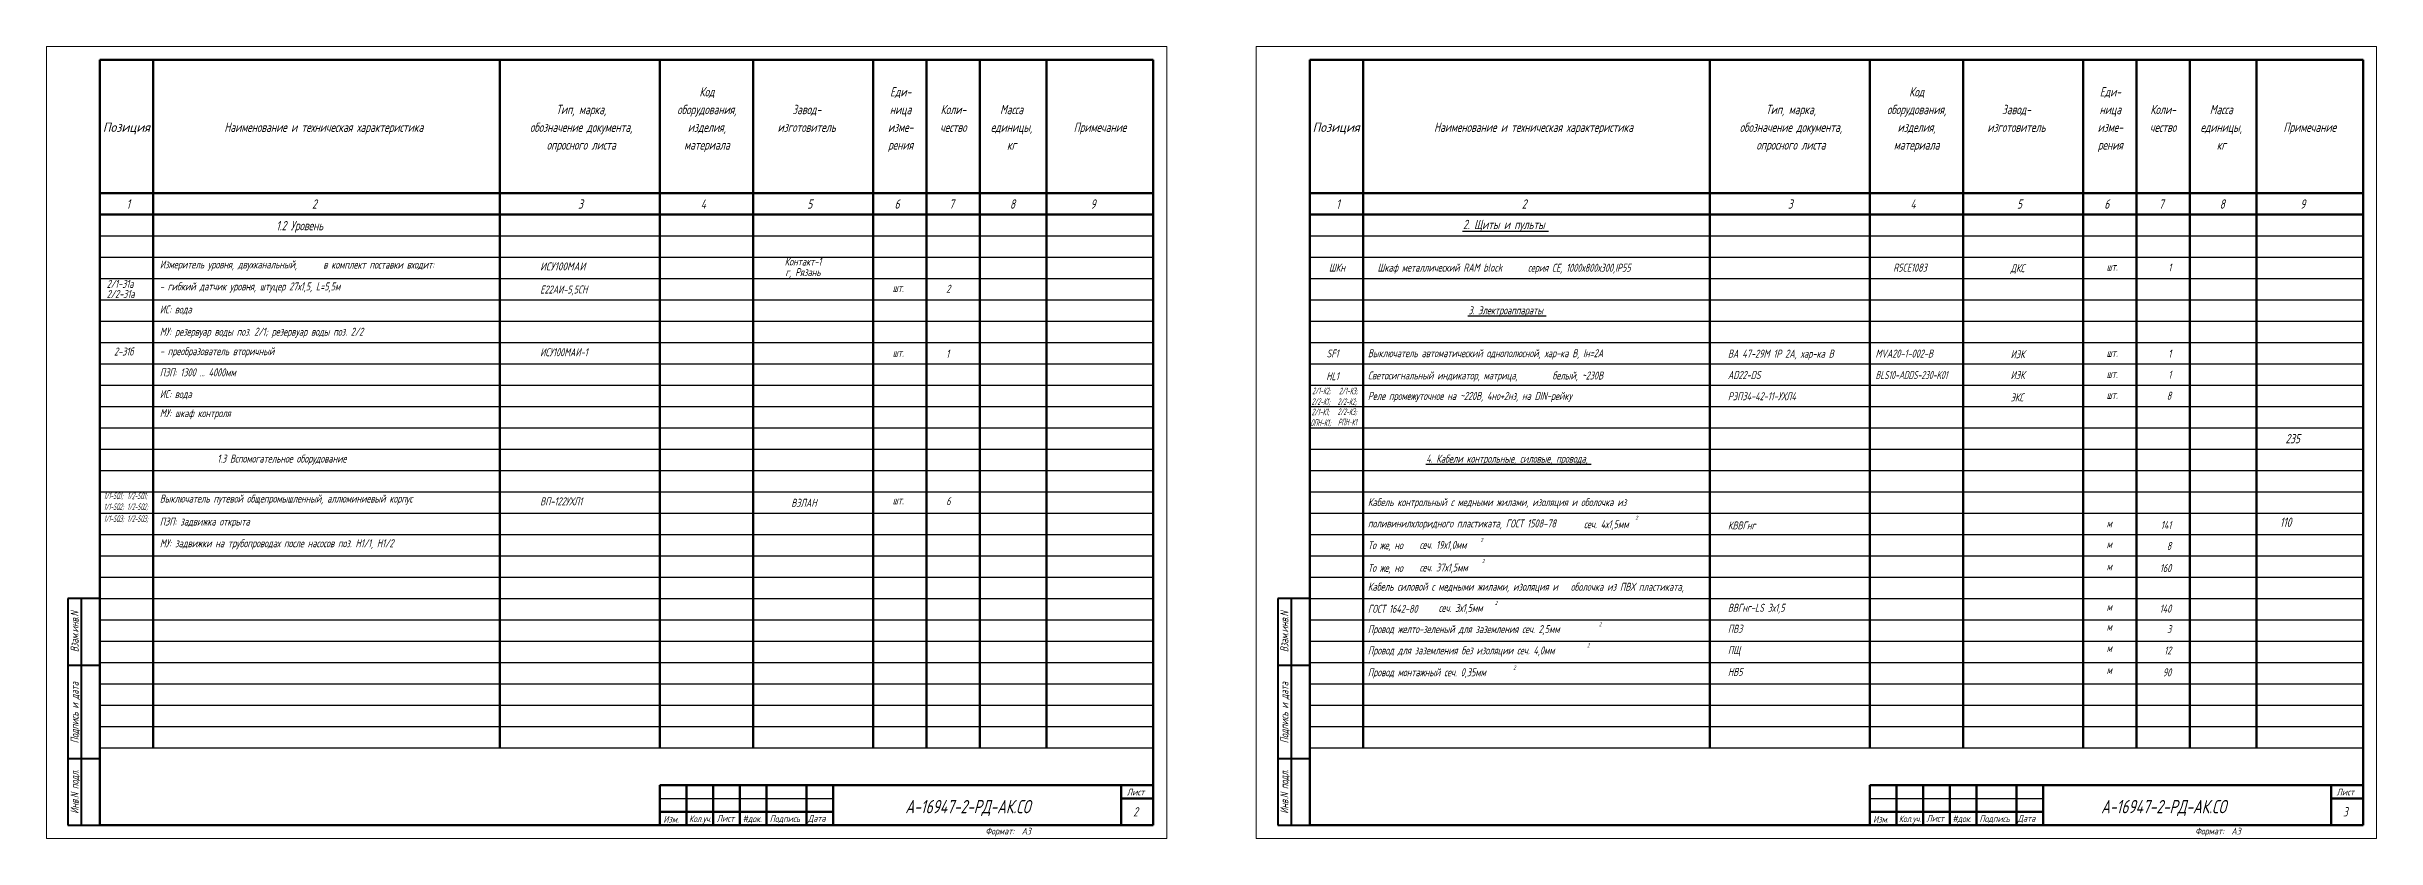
# Model space of a CAD drawing. Header units: millimetres. Extents: x 152217 to 562659, y 54507 to 219294.
# Drawn here: x 560858 to 561732, y 218699 to 218996 of the extents above; entities that cross this region are included whole.
import ezdxf
from ezdxf.enums import TextEntityAlignment as Align

# ---------------------------------------------------------------- set-up
doc = ezdxf.new("R2010")
doc.units = ezdxf.units.MM
doc.layers.get('0').update_dxf_attribs({"lineweight": 18})
doc.layers.get('Defpoints').update_dxf_attribs({"color": 139, "lineweight": 18})
for name, color, linetype, lineweight in [('Обводка', 6, 'Continuous', 25), ('Рамка толстая', 7, 'Continuous', 60), ('Текст_КИП', 2, 'Continuous', 25)]:
    doc.layers.add(name, color=color, linetype=linetype, lineweight=lineweight)
doc.layers.add('Текст.', color=51, linetype='Continuous')
doc.styles.add('eskd.shx', font='eskd.shx', dxfattribs={"width": 0.8})
doc.styles.get("Standard").update_dxf_attribs({"font": 'simplex.shx', "width": 0.6, "oblique": 15})

msp = doc.modelspace()

# ---------------------------------------------------------------- linework, layer by layer
at = {"lineweight": 60}
for p, q in [((560878.3672, 218704.2184), (560878.3672, 218991.2184)), ((560878.3672, 218991.2184), (561273.3672, 218991.2184)), ((560898.3672, 218991.2184), (560898.3672, 218733.2184)), ((561028.3672, 218991.2184), (561028.3672, 218733.2184)), ((561088.3672, 218991.2184), (561088.3672, 218733.2184)), ((561123.3672, 218991.2184), (561123.3672, 218733.2184)), ((561168.3672, 218991.2184), (561168.3672, 218733.2184)), ((561188.3672, 218991.2184), (561188.3672, 218733.2184)), ((561208.3672, 218991.2184), (561208.3672, 218733.2184)), ((561233.3672, 218991.2184), (561233.3672, 218733.2184)), ((561273.3672, 218991.2184), (561273.3672, 218704.2184)), ((561331.9897, 218704.2184), (561331.9897, 218991.2184)), ((561331.9897, 218991.2184), (561726.9897, 218991.2184)), ((561351.9897, 218991.2184), (561351.9897, 218733.2184)), ((561481.9897, 218991.2184), (561481.9897, 218733.2184)), ((561541.9897, 218991.2184), (561541.9897, 218733.2184)), ((561576.9897, 218991.2184), (561576.9897, 218733.2184)), ((561621.9897, 218991.2184), (561621.9897, 218733.2184)), ((561641.9897, 218991.2184), (561641.9897, 218733.2184)), ((561661.9897, 218991.2184), (561661.9897, 218733.2184)), ((561686.9897, 218991.2184), (561686.9897, 218733.2184)), ((561726.9897, 218991.2184), (561726.9897, 218704.2184)), ((560878.3672, 218941.2184), (561273.3672, 218941.2184)), ((561331.9897, 218941.2184), (561726.9897, 218941.2184)), ((560878.3672, 218933.2184), (561273.3672, 218933.2184)), ((561331.9897, 218933.2184), (561726.9897, 218933.2184)), ((561273.3672, 218704.2184), (560878.3672, 218704.2184)), ((561726.9897, 218704.2184), (561331.9897, 218704.2184))]:
    msp.add_line(p, q, dxfattribs=at)
at = {"color": 7, "lineweight": 40}
for p, q in [((560866.3672, 218789.2184), (560866.3672, 218704.2184)), ((560878.3672, 218789.2184), (560866.3672, 218789.2184)), ((560871.3672, 218789.2184), (560871.3672, 218704.2184)), ((561319.9897, 218789.2184), (561319.9897, 218704.2184)), ((561331.9897, 218789.2184), (561319.9897, 218789.2184)), ((561324.9897, 218789.2184), (561324.9897, 218704.2184)), ((560866.3672, 218764.2184), (560878.3672, 218764.2184)), ((561319.9897, 218764.2184), (561331.9897, 218764.2184)), ((560866.3672, 218729.2184), (560878.3672, 218729.2184)), ((561319.9897, 218729.2184), (561331.9897, 218729.2184)), ((560866.3672, 218704.2184), (560878.3672, 218704.2184)), ((561319.9897, 218704.2184), (561331.9897, 218704.2184))]:
    msp.add_line(p, q, dxfattribs=at)
at = {"lineweight": 50}
for p, q in [((561273.3672, 218719.2184), (561088.3672, 218719.2184)), ((561088.3672, 218719.2184), (561088.3672, 218704.2184)), ((561098.3672, 218704.2184), (561098.3672, 218719.2184)), ((561108.3672, 218704.2184), (561108.3672, 218719.2184)), ((561118.3672, 218704.2184), (561118.3672, 218719.2184)), ((561128.3672, 218704.2184), (561128.3672, 218719.2184)), ((561143.3672, 218704.2184), (561143.3672, 218719.2184)), ((561153.3672, 218704.2184), (561153.3672, 218719.2184)), ((561261.3672, 218704.2184), (561261.3672, 218719.2184)), ((561261.3672, 218714.2184), (561273.3672, 218714.2184)), ((561726.9897, 218719.2184), (561541.9897, 218719.2184)), ((561541.9897, 218719.2184), (561541.9897, 218704.2184)), ((561551.9897, 218704.2184), (561551.9897, 218719.2184)), ((561561.9897, 218704.2184), (561561.9897, 218719.2184)), ((561571.9897, 218704.2184), (561571.9897, 218719.2184)), ((561581.9897, 218704.2184), (561581.9897, 218719.2184)), ((561596.9897, 218704.2184), (561596.9897, 218719.2184)), ((561606.9897, 218704.2184), (561606.9897, 218719.2184)), ((561714.9897, 218704.2184), (561714.9897, 218719.2184)), ((561714.9897, 218714.2184), (561726.9897, 218714.2184)), ((561088.3672, 218709.2184), (561153.3672, 218709.2184)), ((561541.9897, 218709.2184), (561606.9897, 218709.2184))]:
    msp.add_line(p, q, dxfattribs=at)
at = {"lineweight": -3}
for p, q in [((561088.3672, 218714.2184), (561153.3672, 218714.2184)), ((561541.9897, 218714.2184), (561606.9897, 218714.2184))]:
    msp.add_line(p, q, dxfattribs=at)
at = {"layer": 'Defpoints'}
for p, q in [((560858.3672, 218996.2184), (561278.3672, 218996.2184)), ((560858.3672, 218996.2184), (560858.3672, 218699.2463)), ((561278.3672, 218996.2184), (561278.3672, 218699.2184)), ((561311.9898, 218996.2184), (561731.9898, 218996.2184)), ((561311.9898, 218996.2184), (561311.9898, 218699.2463)), ((561731.9897, 218996.2184), (561731.9897, 218699.2184)), ((560858.3672, 218699.2463), (561278.3672, 218699.2184)), ((561311.9898, 218699.2463), (561731.9897, 218699.2184))]:
    msp.add_line(p, q, dxfattribs=at)
at = {"layer": 'Обводка', "color": 155}
for p, q in [((560878.3672, 218925.2184), (561273.3672, 218925.2184)), ((561331.9897, 218925.2184), (561726.9897, 218925.2184)), ((560878.3672, 218917.2184), (561273.3672, 218917.2184)), ((561331.9897, 218917.2184), (561726.9897, 218917.2184)), ((560878.3672, 218909.2184), (561273.3672, 218909.2184)), ((561331.9897, 218909.2184), (561726.9897, 218909.2184)), ((560878.3672, 218901.2184), (561273.3672, 218901.2184)), ((561331.9897, 218901.2184), (561726.9897, 218901.2184)), ((560878.3672, 218893.2184), (561273.3672, 218893.2184)), ((561331.9897, 218893.2184), (561726.9897, 218893.2184)), ((560878.3672, 218885.2184), (561273.3672, 218885.2184)), ((561331.9897, 218885.2184), (561726.9897, 218885.2184)), ((560878.3672, 218877.2184), (561273.3672, 218877.2184)), ((560878.3672, 218869.2184), (561273.3672, 218869.2184)), ((561331.9897, 218877.2184), (561726.9897, 218877.2184)), ((561331.9897, 218869.2184), (561726.9897, 218869.2184)), ((560878.3672, 218861.2184), (561273.3672, 218861.2184)), ((561331.9897, 218861.2184), (561726.9897, 218861.2184)), ((560878.3672, 218853.2184), (561273.3672, 218853.2184)), ((561331.9897, 218853.2184), (561726.9897, 218853.2184)), ((560878.3672, 218845.2184), (561273.3672, 218845.2184)), ((561331.9897, 218845.2184), (561726.9897, 218845.2184)), ((560878.3672, 218837.2184), (561273.3672, 218837.2184)), ((561331.9897, 218837.2184), (561726.9897, 218837.2184)), ((560878.3672, 218829.2184), (561273.3672, 218829.2184)), ((561331.9897, 218829.2184), (561726.9897, 218829.2184)), ((560878.3672, 218821.2184), (561273.3672, 218821.2184)), ((561331.9897, 218821.2184), (561726.9897, 218821.2184)), ((560878.3672, 218813.2184), (561273.3672, 218813.2184)), ((561331.9897, 218813.2184), (561726.9897, 218813.2184)), ((560878.3672, 218805.2184), (561273.3672, 218805.2184)), ((561331.9897, 218805.2184), (561726.9897, 218805.2184)), ((560878.3672, 218797.2184), (561273.3672, 218797.2184)), ((561331.9897, 218797.2184), (561726.9897, 218797.2184)), ((560878.3672, 218789.2184), (561273.3672, 218789.2184)), ((561331.9897, 218789.2184), (561726.9897, 218789.2184)), ((560878.3672, 218781.2184), (561273.3672, 218781.2184)), ((560878.3672, 218773.2184), (561273.3672, 218773.2184)), ((561331.9897, 218781.2184), (561726.9897, 218781.2184)), ((561331.9897, 218773.2184), (561726.9897, 218773.2184)), ((560878.3672, 218765.2184), (561273.3672, 218765.2184)), ((561331.9897, 218765.2184), (561726.9897, 218765.2184)), ((560878.3672, 218757.2184), (561273.3672, 218757.2184)), ((561331.9897, 218757.2184), (561726.9897, 218757.2184)), ((560878.3672, 218749.2184), (561273.3672, 218749.2184)), ((561331.9897, 218749.2184), (561726.9897, 218749.2184)), ((560878.3672, 218741.2184), (561273.3672, 218741.2184)), ((561331.9897, 218741.2184), (561726.9897, 218741.2184)), ((560878.3672, 218733.2184), (561273.3672, 218733.2184)), ((560878.3672, 218733.2184), (561273.3672, 218733.2184)), ((561331.9897, 218733.2184), (561726.9897, 218733.2184)), ((561331.9897, 218733.2184), (561726.9897, 218733.2184))]:
    msp.add_line(p, q, dxfattribs=at)
at = {"layer": 'Рамка толстая', "color": 7}
for p, q in [((560878.3672, 218759.2184), (560878.3672, 218704.2184)), ((560878.3672, 218759.2184), (560878.3672, 218704.2184)), ((561331.9897, 218759.2184), (561331.9897, 218704.2184)), ((561331.9897, 218759.2184), (561331.9897, 218704.2184))]:
    msp.add_line(p, q, dxfattribs=at)

# ---------------------------------------------------------------- texts
at = {"color": 2, "oblique": 15, "width": 0.7}
for s, p in [('Взам.инв.N', (560870.3672, 218776.7184)), ('Взам.инв.N', (561323.9897, 218776.7184)), ('Подпись и дата', (560870.3672, 218746.3625)), ('Подпись и дата', (561323.9897, 218746.3625)), ('Инв.N подл.', (560870.3672, 218716.7184)), ('Инв.N подл.', (561323.9897, 218716.7184))]:
    msp.add_text(s, height=3, rotation=90, dxfattribs=at).set_placement(p, align=Align.CENTER)
at = {"layer": 'Defpoints', "oblique": 15, "width": 0.7}
for s, p in [('235', (561700.587, 218847.4011)), ('110', (561697.935, 218816.0747))]:
    msp.add_text(s, height=3.5, dxfattribs=at).set_placement(p, align=Align.CENTER)
at = {"layer": 'Текст.', "oblique": 15, "width": 0.7}
for s, p in [('Контакт-1', (561135.1204, 218914.0906)), ('г, Рязань', (561135.3972, 218910.1144)), ('ДКС', (561594.8197, 218911.5871))]:
    msp.add_text(s, height=3, dxfattribs=at).set_placement(p)
for s, p in [('ШКн', (561342.2245, 218911.8334)), ('ВЭЛАН', (561142.3517, 218823.6011))]:
    msp.add_text(s, height=3, dxfattribs=at).set_placement(p, align=Align.CENTER)
at = {"layer": 'Текст_КИП', "oblique": 15, "width": 0.7}
for s, height, p in [('Тип, марка,', 3.5, (561058.8386, 218970.8684)), ('оборудования,', 3.5, (561105.9676, 218970.8684)), ('Код', 3.5, (561105.9676, 218977.5184)), ('Завод-', 3.5, (561143.3672, 218970.8684)), ('Еди-', 3.5, (561178.5853, 218977.5184)), ('Коли-', 3.5, (561198.3672, 218970.8684)), ('Масса', 3.5, (561220.2026, 218970.8684)), ('Тип, марка,', 3.5, (561512.4611, 218970.8684)), ('оборудования,', 3.5, (561559.5901, 218970.8684)), ('Код', 3.5, (561559.5901, 218977.5184)), ('Завод-', 3.5, (561596.9897, 218970.8684)), ('Еди-', 3.5, (561632.2078, 218977.5184)), ('Коли-', 3.5, (561651.9897, 218970.8684)), ('Масса', 3.5, (561673.8251, 218970.8684)), ('Наименование и техническая характеристика', 3.5, (560962.3137, 218964.2184)), ('обозначение документа,', 3.5, (561058.8386, 218964.2184)), ('изделия,', 3.5, (561105.9676, 218964.2184)), ('изготовитель', 3.5, (561143.3672, 218964.2184)), ('изме-', 3.5, (561178.5853, 218964.2184)), ('ница', 3.5, (561178.5853, 218970.8684)), ('чество', 3.5, (561198.3672, 218964.2184)), ('единицы,', 3.5, (561220.2026, 218964.2184)), ('Примечание', 3.5, (561253.3672, 218964.2184)), ('Наименование и техническая характеристика', 3.5, (561415.9362, 218964.2184)), ('обозначение документа,', 3.5, (561512.4611, 218964.2184)), ('изделия,', 3.5, (561559.5901, 218964.2184)), ('изготовитель', 3.5, (561596.9897, 218964.2184)), ('изме-', 3.5, (561632.2078, 218964.2184)), ('ница', 3.5, (561632.2078, 218970.8684)), ('чество', 3.5, (561651.9897, 218964.2184)), ('единицы,', 3.5, (561673.8251, 218964.2184)), ('Примечание', 3.5, (561706.9897, 218964.2184)), ('опросного листа', 3.5, (561058.8386, 218957.5684)), ('материала', 3.5, (561105.9676, 218957.5684)), ('рения', 3.5, (561178.5853, 218957.5684)), ('кг', 3.5, (561220.2026, 218957.5684)), ('опросного листа', 3.5, (561512.4611, 218957.5684)), ('материала', 3.5, (561559.5901, 218957.5684)), ('рения', 3.5, (561632.2078, 218957.5684)), ('кг', 3.5, (561673.8251, 218957.5684)), ('SF1', 3, (561340.5551, 218879.598)), ('HL1', 3, (561340.5551, 218871.0867))]:
    msp.add_text(s, height=height, dxfattribs=at).set_placement(p, align=Align.CENTER)
at = {"layer": 'Текст_КИП', "oblique": 15, "width": 0.822902}
for p, p2 in [((560879.4548, 218964.2184), (560897.1472, 218964.2184)), ((561333.0773, 218964.2184), (561350.7697, 218964.2184))]:
    msp.add_text('Позиция', height=3.5, dxfattribs=at).set_placement(p, p2, align=Align.FIT)
at = {"layer": 'Текст_КИП', "oblique": 15}
for s, height, width, p in [('1', 3.5, 0.7, (560888.3472, 218935.4229)), ('2', 3.5, 0.7, (560957.9069, 218935.4229)), ('3', 3.5, 0.7, (561057.6826, 218935.4229)), ('4', 3.5, 0.7, (561103.6361, 218935.4229)), ('5', 3.5, 0.7, (561143.6093, 218935.4229)), ('6', 3.5, 0.7, (561176.3433, 218935.4229)), ('7', 3.5, 0.7, (561196.802, 218935.4229)), ('8', 3.5, 0.7, (561219.5955, 218935.4229)), ('9', 3.5, 0.7, (561249.8115, 218935.4229)), ('1', 3.5, 0.7, (561341.9697, 218935.4229)), ('2', 3.5, 0.7, (561411.5295, 218935.4229)), ('3', 3.5, 0.7, (561511.3051, 218935.4229)), ('4', 3.5, 0.7, (561557.2586, 218935.4229)), ('5', 3.5, 0.7, (561597.2318, 218935.4229)), ('6', 3.5, 0.7, (561629.9658, 218935.4229)), ('7', 3.5, 0.7, (561650.4246, 218935.4229)), ('8', 3.5, 0.7, (561673.218, 218935.4229)), ('9', 3.5, 0.7, (561703.434, 218935.4229)), ('1.2 Уровень', 3.5, 0.7, (560944.4742, 218927.3073)), ('%%U2. Щиты и пульты ', 3.5, 0.7, (561389.4879, 218927.7394)), ('Измеритель уровня, двухканальный,', 3, 0.7, (560900.8197, 218912.9894)), ('в комплект поставки входит:', 3, 0.7, (560962.0996, 218912.9382)), ('ИСУ100МАИ', 3, 0.8, (561043.4342, 218912.2638)), ('Шкаф металлический RAM block', 3, 0.7, (561357.4353, 218911.8192)), ('серия СЕ, 1000х800х300,IP55 ', 3, 0.7, (561413.7923, 218911.7689)), ('R5CE1083', 3, 0.7, (561550.8197, 218911.8084)), ('2/1-31а', 3, 0.7, (560880.8955, 218905.7152)), ('2/2-31а', 3, 0.7, (560880.8955, 218901.9174)), ('- гибкий датчик уровня, штуцер 27х1,5, L=5,5м', 3, 0.7, (560900.8197, 218904.7649)), ('Е22АИ-5,5СН', 3, 0.7, (561043.4342, 218903.6045)), ('ИС: вода', 3, 0.7, (560900.8197, 218896.1272)), ('%%U3. Электроаппараты ', 3, 0.7, (561391.4876, 218895.7949)), ('МУ: резервуар воды поз. 2/1; резервуар воды поз. 2/2', 3, 0.7, (560900.8197, 218887.7772)), ('2-31б', 3, 0.7, (560883.6552, 218880.3374)), ('- преобразователь вторичный', 3, 0.7, (560900.8197, 218880.4554)), ('ИСУ100МАИ-1', 3, 0.7, (561043.4342, 218880.0745)), ('Выключатель автоматический однополюсной, хар-ка В, Iн=2А   ', 3, 0.7, (561353.8197, 218879.7043)), ('ВА 47-29М 1P 2А, хар-ка В ', 3, 0.65, (561488.8197, 218879.5331)), ('MVA20-1-002-B', 3, 0.6, (561544.1635, 218879.5712)), ('ИЭК', 3, 0.7, (561594.8197, 218879.3298)), ('ПЗП: 1300 ... 4000мм', 3, 0.7, (560900.8197, 218872.5228)), ('Светосигнальный индикатор, матрица,', 3, 0.7, (561353.8197, 218871.3612)), ('белый, ~230В', 3, 0.7, (561422.9954, 218871.3383)), ('AD22-DS', 3, 0.7, (561488.8197, 218871.5411)), ('BLS10-ADDS-230-K01', 3, 0.55, (561544.1635, 218871.5255)), ('ИЭК', 3, 0.7, (561594.8197, 218871.5151)), ('МУ: шкаф контроля', 3, 0.7, (560900.8197, 218857.2289)), ('ИС: вода', 3, 0.7, (560900.8197, 218864.3764)), ('2/2-К1;', 2.5, 0.5, (561332.7131, 218861.8123)), ('2/1-К1;', 2.5, 0.5, (561332.7467, 218857.9379)), ('2/1-К2;', 2.5, 0.5, (561332.9466, 218865.8452)), ('2/2-К2;', 2.5, 0.5, (561342.4087, 218861.7618)), ('2/2-К3;', 2.5, 0.5, (561342.4131, 218857.992)), ('2/1-К3;', 2.5, 0.5, (561342.9975, 218865.8119)), ('Реле промежуточное на ~220В, 4но+2нз, на DIN-рейку', 3, 0.7, (561353.8197, 218863.6778)), ('РЭП34-42-11-УХЛ4', 3, 0.7, (561488.8197, 218863.5696)), ('ЭКС', 3, 0.7, (561594.8197, 218863.1459)), ('ОПН-К1;', 2.5, 0.5, (561332.2924, 218853.9126)), ('РПН-К1', 2.5, 0.5, (561342.5631, 218854.1049)), ('1.3 Вспомогательное оборудование', 3, 0.7, (560922.366, 218840.1751)), ('%%U4. Кабели контрольные, силовые, провода, ', 3, 0.7, (561375.6727, 218840.16)), ('Выключатель путевой общепромышленный, аллюминиевый корпус ', 3, 0.7, (560900.8197, 218825.1788)), ('ВП-122УХЛ1', 3, 0.7, (561043.4342, 218824.1415)), ('Кабель контрольный с медными жилами, изоляция и оболочка из ', 3, 0.65, (561353.8197, 218823.8592)), ('ПЗП: задвижка открыта', 3, 0.7, (560900.8197, 218816.566)), ('поливинилхлоридного пластиката, ГОСТ 1508-78', 3, 0.65, (561353.8197, 218815.8592)), ('сеч. 4х1,5мм', 3, 0.65, (561434.8146, 218815.5635)), ('2', 1.5, 0.7, (561454.1415, 218818.7385)), ('КВВГнг', 3, 0.7, (561488.8197, 218815.1031)), ('м', 3, 0.7, (561630.8197, 218815.8803)), ('МУ: задвижки на трубопроводах после насосов поз. Н1/1, Н1/2', 3, 0.7, (560900.8197, 218808.4197)), ('То же, но ', 3, 0.7, (561353.8197, 218807.6886)), ('сеч. 19х1,0мм', 3, 0.7, (561373.1867, 218807.8306)), ('2', 1.5, 0.7, (561396.0613, 218810.4303)), ('м', 3, 0.7, (561630.8197, 218808.074)), ('То же, но ', 3, 0.7, (561353.8197, 218799.1841)), ('сеч. 37х1,5мм', 3, 0.7, (561373.1867, 218799.3261)), ('2', 1.5, 0.7, (561396.6387, 218802.5012)), ('м', 3, 0.7, (561630.8197, 218799.7496)), ('Кабель силовой с медными жилами, изоляция и', 3, 0.65, (561353.8197, 218792.1456)), ('оболочка из ПВХ пластиката,', 3, 0.65, (561429.8639, 218792.1011)), ('ГОСТ 1642-80', 3, 0.7, (561353.8197, 218783.8342)), ('сеч. 3х1,5мм', 3, 0.7, (561380.3283, 218784.1738)), ('2', 1.5, 0.7, (561401.4991, 218786.8184)), ('ВВГнг-LS 3х1,5', 3, 0.7, (561488.8197, 218784.2313)), ('м', 3, 0.7, (561630.8197, 218784.5539)), ('Провод желто-зеленый для заземления сеч. 2,5мм', 3, 0.7, (561353.8197, 218776.2398)), ('2', 1.5, 0.7, (561440.5068, 218778.806)), ('ПВ3', 3, 0.7, (561488.8197, 218776.373)), ('м', 3, 0.7, (561630.8197, 218777.1026)), ('Провод для заземления без изоляции сеч. 4,0мм', 3, 0.7, (561353.8197, 218768.2398)), ('2', 1.5, 0.7, (561408.3536, 218762.5726)), ('2', 1.5, 0.7, (561436.0292, 218770.8415)), ('ПЩ', 3, 0.7, (561488.8197, 218768.373)), ('м', 3, 0.7, (561630.8197, 218769.1026)), ('Провод монтажный сеч. 0,35мм', 3, 0.7, (561353.8197, 218760.0334)), ('НВ5', 3, 0.7, (561488.8197, 218760.1665)), ('м', 3, 0.7, (561630.8197, 218760.8962))]:
    msp.add_text(s, height=height, dxfattribs=dict(at, width=width)).set_placement(p)
at = {"layer": 'Текст_КИП', "lineweight": -3, "oblique": 15, "width": 0.7}
for s, height, p in [('шт.', 3, (561630.8197, 218912.1458)), ('шт.', 3, (561175.6236, 218904.1797)), ('2', 3, (561195.6878, 218903.881)), ('шт.', 3, (561175.6236, 218879.8519)), ('1', 3, (561195.6878, 218879.5532)), ('шт.', 3, (561630.8197, 218879.8475)), ('шт.', 3, (561630.8197, 218871.9118)), ('шт.', 3, (561630.8197, 218864.0707)), ('шт.', 3, (561175.6236, 218824.5229)), ('6', 3, (561195.6878, 218824.2242)), ('Лист', 2.5, (561263.4487, 218715.3343)), ('Лист', 2.5, (561717.0712, 218715.3343)), ('Изм.', 2.5, (561089.6457, 218705.1482)), ('Лист', 2.5, (561109.6649, 218705.512)), ('#док.', 2.5, (561119.3105, 218705.3301)), ('Подпись', 2.5, (561129.5021, 218705.3301)), ('Дата', 2.5, (561143.8795, 218705.512)), ('Формат:  А3', 2.5, (561210.4102, 218700.6906)), ('2', 3.5, (561265.8081, 218707.45)), ('Изм.', 2.5, (561543.2683, 218705.1482)), ('Лист', 2.5, (561563.2875, 218705.512)), ('#док.', 2.5, (561572.9331, 218705.3301)), ('Подпись', 2.5, (561583.1247, 218705.3301)), ('Дата', 2.5, (561597.5021, 218705.512)), ('Формат:  А3', 2.5, (561664.0328, 218700.6906)), ('3', 3.5, (561719.4307, 218707.45))]:
    msp.add_text(s, height=height, dxfattribs=at).set_placement(p)
for s, p in [('1', (561655.0569, 218911.8471)), ('1', (561655.0569, 218879.5488)), ('1', (561655.0569, 218871.6131)), ('8', (561655.0569, 218863.772))]:
    msp.add_text(s, height=3, dxfattribs=at).set_placement(p, align=Align.RIGHT)
at = {"layer": 'Текст_КИП', "oblique": 15, "width": 0.7}
for s, p in [('141', (561655.0569, 218815.2373)), ('8', (561655.0569, 218807.431)), ('160', (561655.0569, 218799.1066)), ('140', (561655.0569, 218783.9109)), ('3', (561655.0569, 218776.2058)), ('12', (561655.0569, 218768.2058)), ('90', (561655.0569, 218759.9994))]:
    msp.add_text(s, height=3, dxfattribs=at).set_placement(p, align=Align.RIGHT)
at = {"layer": 'Текст_КИП', "ltscale": 0.02, "oblique": 15, "width": 0.7}
for p in [(561180.35, 218708.6485), (561628.7452, 218708.6485)]:
    msp.add_text('А-16947-2-РД-АК.СО', height=5, dxfattribs=at).set_placement(p)
at = {"layer": 'Текст_КИП', "lineweight": -3, "oblique": 15, "width": 0.696257}
for p, p2 in [((561099.2914, 218705.3301), (561107.663, 218705.3301)), ((561552.9139, 218705.3301), (561561.2856, 218705.3301))]:
    msp.add_text('Кол.уч.', height=2.5, dxfattribs=at).set_placement(p, p2, align=Align.FIT)
at = {"layer": 'Текст_КИП', "style": 'eskd.shx', "oblique": 15, "width": 0.6, "flags": 4}
for tag, p in [('1/1-SQ1;', (560879.7824, 218826.4602)), ('1/2-SQ1;', (560888.5798, 218826.4602)), ('1/1-SQ2;', (560879.7824, 218822.3717)), ('1/1-SQ3;', (560879.7824, 218817.8876)), ('1/2-SQ2;', (560888.5798, 218822.3717)), ('1/2-SQ3;', (560888.5798, 218817.8876))]:
    msp.add_attdef(tag, p, '1а', height=2.5, dxfattribs=at)

doc.saveas('drawing.dxf')
